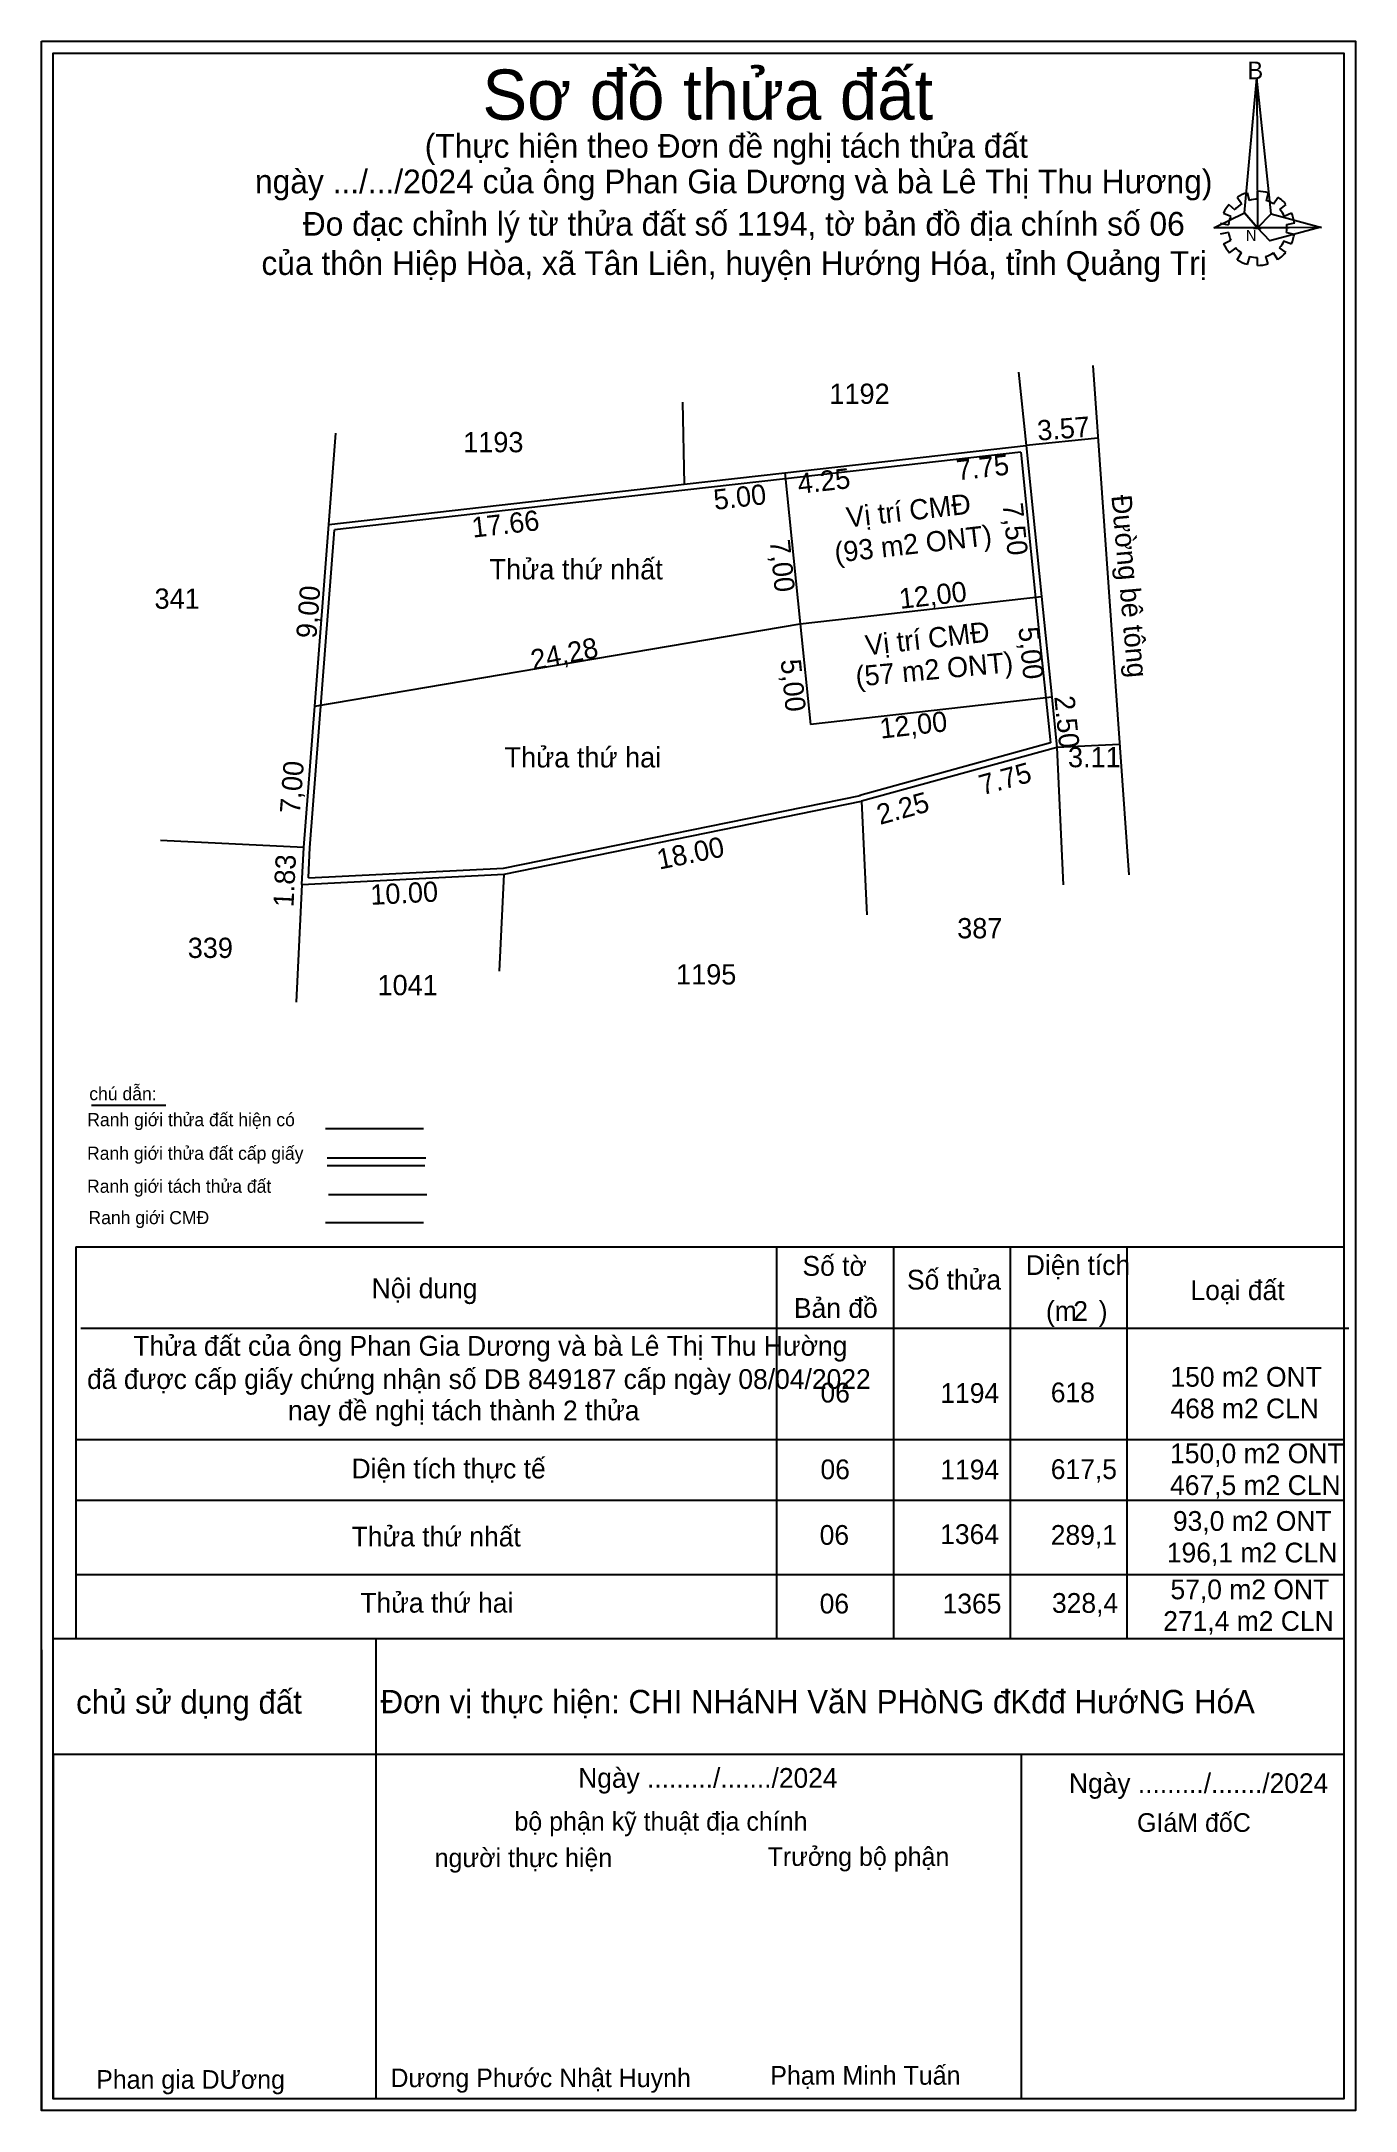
# Model space of a CAD drawing. Extents: x 549263 to 549328, y 1838344 to 1838446.
import ezdxf

# ---------------------------------------------------------------- set-up
doc = ezdxf.new("R2010")
doc.units = 0
for name, color, linetype in [('Level 1', 7, 'Continuous'), ('Level 10', 7, 'Continuous'), ('Level 15', 7, 'Continuous'), ('Level 17', 7, 'Continuous'), ('Level 2', 7, 'Continuous'), ('Level 4', 7, 'Continuous'), ('Level 5', 7, 'Continuous'), ('Level 51', 7, 'Continuous'), ('Level 55', 7, 'Continuous'), ('Level 6', 7, 'Continuous'), ('Level 63', 7, 'Continuous'), ('Level 7', 7, 'Continuous')]:
    doc.layers.add(name, color=color, linetype=linetype)

msp = doc.modelspace()

# ---------------------------------------------------------------- linework, layer by layer
at = {"layer": 'Level 1'}
for p, q in [((549321.77, 1838437.77), (549322.07, 1838437.51)), ((549322.4, 1838437.8), (549322.19, 1838438.12)), ((549322.68, 1838438.35), (549322.78, 1838437.96)), ((549323.18, 1838438.02), (549323.19, 1838438.42)), ((549323.71, 1838438.35), (549323.61, 1838437.95)), ((549323.97, 1838437.8), (549324.19, 1838438.12)), ((549324.58, 1838437.77), (549324.28, 1838437.52)), ((549321.35, 1838436.84), (549321.75, 1838436.77)), ((549321.87, 1838437.17), (549321.51, 1838437.32)), ((549324.5, 1838437.19), (549324.86, 1838437.36)), ((549325.02, 1838436.84), (549324.62, 1838436.77)), ((549321.75, 1838436.38), (549321.35, 1838436.31)), ((549321.51, 1838435.83), (549321.87, 1838436)), ((549322.99, 1838436.6), (549323.37, 1838436.6)), ((549324.87, 1838435.81), (549324.47, 1838435.96)), ((549324.62, 1838436.38), (549325.02, 1838436.31)), ((549325.02, 1838436.46), (549325.02, 1838436.46)), ((549325.02, 1838436.46), (549325.02, 1838436.46)), ((549322.11, 1838435.63), (549321.79, 1838435.38)), ((549322.19, 1838435.04), (549322.39, 1838435.39)), ((549322.8, 1838435.2), (549322.68, 1838434.81)), ((549323.18, 1838434.75), (549323.18, 1838435.14)), ((549323.58, 1838435.2), (549323.7, 1838434.83)), ((549324.19, 1838435.04), (549323.97, 1838435.38)), ((549324.26, 1838435.63), (549324.58, 1838435.39)), ((549264.85, 1838386.28), (549264.85, 1838366.94)), ((549264.85, 1838386.28), (549327.45, 1838386.28)), ((549299.44, 1838386.28), (549299.44, 1838366.94)), ((549305.21, 1838386.28), (549305.21, 1838366.94)), ((549310.97, 1838386.28), (549310.97, 1838366.94)), ((549316.74, 1838386.28), (549316.74, 1838366.94)), ((549265.1, 1838382.26), (549327.7, 1838382.26)), ((549264.85, 1838376.77), (549327.45, 1838376.77)), ((549264.85, 1838373.77), (549327.45, 1838373.77)), ((549264.85, 1838370.09), (549327.45, 1838370.09)), ((549263.15, 1838366.38), (549263.15, 1838343.61)), ((549263.73, 1838366.94), (549327.45, 1838366.94)), ((549267.98, 1838366.94), (549327.45, 1838366.94)), ((549279.66, 1838366.94), (549279.66, 1838344.19)), ((549263.73, 1838361.22), (549327.45, 1838361.22)), ((549263.73, 1838361.22), (549263.73, 1838344.19)), ((549311.52, 1838361.22), (549311.52, 1838344.19))]:
    msp.add_line(p, q, dxfattribs=at)
for points in [[(549323.16, 1838444.01), (549323.18, 1838436.61), (549322.54, 1838437.35)], [(549323.16, 1838444.01), (549323.18, 1838436.61), (549323.86, 1838437.3)], [(549321.03, 1838436.61), (549322.54, 1838437.35), (549323.18, 1838436.61)], [(549326.34, 1838436.64), (549323.18, 1838436.61), (549323.86, 1838437.3)], [(549326.32, 1838436.65), (549323.8, 1838435.98), (549323.18, 1838436.61)]]:
    msp.add_lwpolyline(points, close=True, dxfattribs=at)
for centre, major_axis, start_param, end_param in [((549323.19, 1838436.59), (1.84, 0), 2.439582, 2.724002), ((549323.19, 1838436.59), (1.45, 0), 2.133735, 2.444963), ((549323.19, 1838436.59), (1.84, 0), 1.84956, 2.139009), ((549323.19, 1838436.59), (1.45, 0), 1.569856, 1.856111), ((549323.19, 1838436.59), (1.84, 0), 1.279242, 1.563322), ((549323.19, 1838436.59), (1.45, 0), 1.002709, 1.275562), ((549323.19, 1838436.59), (1.84, 0), 0.710562, 0.996872), ((549323.19, 1838436.59), (1.45, 0), 2.723685, 3.015158), ((549323.19, 1838436.59), (1.45, 0), 0.426784, 0.706465), ((549323.19, 1838436.59), (1.45, 0), 6.135584, 6.416185), ((549323.19, 1838436.59), (1.84, 0), 0.139051, 0.433933), ((549323.19, 1838436.59), (1.84, 0), 3.569886, 3.856919), ((549323.19, 1838436.59), (1.45, 0), 3.2823, 3.561051), ((549323.19, 1838436.59), (1.45, 0), 5.561373, 5.839514), ((549323.19, 1838436.59), (1.84, 0), 5.852303, 6.138396), ((549323.19, 1838436.59), (1.45, 0), 3.860776, 4.132583), ((549323.18, 1838436.58), (1.84, 0), 4.147091, 4.436593), ((549323.19, 1838436.59), (1.45, 0), 4.438547, 4.71314), ((549323.19, 1838436.59), (1.84, 0), 4.71301, 4.997611), ((549323.19, 1838436.59), (1.45, 0), 4.990871, 5.289332), ((549323.19, 1838436.59), (1.84, 0), 5.285614, 5.567987)]:
    msp.add_ellipse(centre, major_axis=major_axis, ratio=0.995001, start_param=start_param, end_param=end_param, dxfattribs=at)
at = {"layer": 'Level 10'}
for p, q in [((549304.07, 1838424.99), (549311.77, 1838425.87)), ((549311.77, 1838425.87), (549312.53, 1838418.41)), ((549294.88, 1838423.95), (549299.85, 1838424.51)), ((549299.85, 1838424.51), (549304.07, 1838424.99)), ((549277.33, 1838421.96), (549294.88, 1838423.95)), ((549276.64, 1838412.99), (549277.33, 1838421.96)), ((549300.6, 1838417.05), (549312.53, 1838418.41)), ((549312.53, 1838418.41), (549313.03, 1838413.43)), ((549276.64, 1838412.99), (549300.6, 1838417.05)), ((549313.03, 1838413.43), (549313.28, 1838410.95)), ((549276.1, 1838406.01), (549276.64, 1838412.99)), ((549313.28, 1838410.95), (549303.64, 1838408.29)), ((549286, 1838404.69), (549303.64, 1838408.29)), ((549276.01, 1838404.18), (549276.1, 1838406.01)), ((549276.01, 1838404.18), (549286, 1838404.69))]:
    msp.add_line(p, q, dxfattribs=at)
at = {"layer": 'Level 15'}
for p, q in [((549311.5, 1838425.54), (549304.1, 1838424.7)), ((549311.5, 1838425.54), (549312.48, 1838415.89)), ((549304.1, 1838424.7), (549299.88, 1838424.22)), ((549294.91, 1838423.65), (549277.61, 1838421.69)), ((549299.88, 1838424.22), (549294.91, 1838423.65)), ((549276.4, 1838405.99), (549277.61, 1838421.69)), ((549312.48, 1838415.89), (549312.73, 1838413.4)), ((549312.73, 1838413.4), (549312.96, 1838411.17)), ((549312.96, 1838411.17), (549303.56, 1838408.58)), ((549285.96, 1838404.99), (549303.58, 1838408.58)), ((549276.33, 1838404.5), (549276.4, 1838406)), ((549276.33, 1838404.5), (549285.96, 1838404.99))]:
    msp.add_line(p, q, dxfattribs=at)
at = {"layer": 'Level 17'}
msp.add_line((549265.62, 1838393.28), (549269.29, 1838393.28), dxfattribs=at)
at = {"layer": 'Level 2'}
for p, q in [((549315.06, 1838429.81), (549316.83, 1838404.66)), ((549311.39, 1838429.48), (549311.76, 1838425.87)), ((549277.33, 1838421.96), (549277.68, 1838426.47)), ((549299.85, 1838424.51), (549300.6, 1838417.05)), ((549313.28, 1838410.95), (549313.6, 1838404.17)), ((549303.64, 1838408.29), (549303.9, 1838402.68)), ((549276.1, 1838406.01), (549269.02, 1838406.36)), ((549276.01, 1838404.18), (549275.73, 1838398.36)), ((549285.77, 1838399.9), (549286, 1838404.69))]:
    msp.add_line(p, q, dxfattribs=at)
at = {"layer": 'Level 5'}
msp.add_lwpolyline([(549263.15, 1838445.83), (549328.03, 1838445.83), (549328.03, 1838343.61), (549263.15, 1838343.61)], close=True, dxfattribs=at)
msp.add_lwpolyline([(549327.45, 1838366.94), (549327.45, 1838344.19), (549263.73, 1838344.19), (549263.73, 1838445.25), (549327.45, 1838445.25), (549327.45, 1838366.94)], dxfattribs=at)
at = {"layer": 'Level 51'}
for p, q in [((549294.8, 1838428), (549294.88, 1838423.95)), ((549313.03, 1838413.43), (549301.11, 1838412.08))]:
    msp.add_line(p, q, dxfattribs=at)
at = {"layer": 'Level 55'}
for p, q in [((549315.31, 1838426.23), (549311.77, 1838425.87)), ((549300.6, 1838417.05), (549301.11, 1838412.08)), ((549316.38, 1838411.09), (549313.28, 1838410.95))]:
    msp.add_line(p, q, dxfattribs=at)
at = {"layer": 'Level 6'}
for p, q in [((549277.17, 1838392.13), (549282.01, 1838392.13)), ((549277.25, 1838390.68), (549282.12, 1838390.68)), ((549277.25, 1838390.29), (549282.07, 1838390.29)), ((549277.17, 1838387.49), (549282.01, 1838387.49))]:
    msp.add_line(p, q, dxfattribs=at)
at = {"layer": 'Level 63'}
msp.add_line((549277.32, 1838388.86), (549282.18, 1838388.86), dxfattribs=at)

# ---------------------------------------------------------------- texts
at = {"layer": 'Level 1'}
for s, height, p in [('Sơ đồ thửa đất', 2.4771, (549284.92, 1838441.96)), ('B', 0.869, (549322.69, 1838443.96)), ('N', 0.543, (549322.61, 1838435.97)), ('chủ sử dụng đất', 1.1531, (549264.86, 1838363.22)), ('Đơn vị thực hiện: CHI NHáNH VăN PHòNG đKđđ HướNG HóA', 1.1531, (549279.89, 1838363.24)), ('bộ phận kỹ thuật địa chính', 0.9224, (549286.5, 1838357.44)), ('GIáM đốC', 0.922, (549317.24, 1838357.38)), ('người thực hiện', 0.9224, (549282.56, 1838355.64)), ('Trưởng bộ phận', 0.9224, (549299, 1838355.7)), ('Dương Phước Nhật Huynh', 0.9208, (549280.38, 1838344.77)), ('Phạm Minh Tuấn', 0.9224, (549299.13, 1838344.89)), ('Phan gia DƯơng', 0.9208, (549265.85, 1838344.69))]:
    msp.add_text(s, height=height, dxfattribs=at).set_placement(p)
at = {"layer": 'Level 2'}
msp.add_text('Đường bê tông', height=1, rotation=275.1737, dxfattribs=at).set_placement((549315.97, 1838423.38))
at = {"layer": 'Level 4'}
for s, rotation, p in [('4.25', 6.4854, (549300.54, 1838423.47)), ('7.75', 6.4854, (549308.38, 1838424.14)), ('5.00', 6.4854, (549296.39, 1838422.68)), ('Vị trí CMĐ', 6.4854, (549302.95, 1838421.81)), ('17.66', 6.4692, (549284.45, 1838421.31)), ('7,50', 275.779, (549310.6, 1838422.98)), ('(93 m2 ONT)', 6.4854, (549302.36, 1838420.07)), ('7,00', 275.779, (549299.1, 1838421.17)), ('9,00', 85.5903, (549276.72, 1838416.31)), ('12,00', 6.4692, (549305.55, 1838417.79)), ('24,28', 11.377, (549287.42, 1838414.76)), ('Vị trí CMĐ', 6.4854, (549303.88, 1838415.49)), ('5,00', 275.779, (549311.38, 1838416.86)), ('5,00', 275.779, (549299.64, 1838415.26)), ('(57 m2 ONT)', 5.3729, (549303.39, 1838413.95)), ('2.50', 275.779, (549313.15, 1838413.46)), ('12,00', 6.4692, (549304.59, 1838411.38)), ('7,00', 85.5903, (549275.91, 1838407.65)), ('7.75', 15.426, (549309.6, 1838408.58)), ('2.25', 15.426, (549304.55, 1838407.12)), ('18.00', 11.5346, (549293.65, 1838404.91)), ('1.83', 87.1844, (549275.59, 1838403.04)), ('10.00', 2.9225, (549279.41, 1838403.17))]:
    msp.add_text(s, height=1, rotation=rotation, dxfattribs=at).set_placement(p)
at = {"layer": 'Level 51'}
for s, p in [('1192', (549302.05, 1838427.92)), ('1193', (549283.97, 1838425.53)), ('341', (549268.73, 1838417.8)), ('3.11', (549313.83, 1838409.97)), ('387', (549308.36, 1838401.52)), ('339', (549270.37, 1838400.55)), ('1195', (549294.48, 1838399.24)), ('1041', (549279.74, 1838398.71))]:
    msp.add_text(s, height=1, dxfattribs=at).set_placement(p)
msp.add_text('3.57', height=1, rotation=4.5909, dxfattribs=at).set_placement((549312.35, 1838426.1))
at = {"layer": 'Level 6'}
for s, height, p in [('Thửa thứ nhất', 1, (549285.27, 1838419.25)), ('Thửa thứ hai', 1, (549286.01, 1838409.96)), ('chú dẫn:', 0.648, (549265.51, 1838393.52)), ('Ranh giới thửa đất hiện có ', 0.6478, (549265.41, 1838392.24)), ('Ranh giới thửa đất cấp giấy', 0.6478, (549265.4, 1838390.58)), ('Ranh giới tách thửa đất', 0.6478, (549265.4, 1838388.95)), ('Ranh giới CMĐ', 0.6478, (549265.47, 1838387.4)), ('Số tờ', 0.976, (549300.72, 1838384.85)), ('Diện tích', 0.976, (549311.75, 1838384.89)), ('Nội dung', 0.976, (549279.45, 1838383.74)), ('Số thửa', 0.976, (549305.88, 1838384.17)), ('Loại đất', 0.976, (549319.88, 1838383.65)), ('Bản đồ', 0.976, (549300.3, 1838382.77)), ('(m   )', 0.976, (549312.74, 1838382.62)), ('2', 0.976, (549314.09, 1838382.62)), ('Thửa đất của ông Phan Gia Dương và bà Lê Thị Thu Hường', 0.9765, (549267.68, 1838380.9)), (' đã được cấp giấy chứng nhận số DB 849187 cấp ngày 08/04/2022', 0.9765, (549265.04, 1838379.26)), ('06', 0.976, (549301.61, 1838378.59)), ('1194', 0.976, (549307.53, 1838378.57)), ('618', 0.976, (549312.98, 1838378.6)), ('150 m2 ONT', 0.976, (549318.89, 1838379.37)), ('nay đề nghị tách thành 2 thửa', 0.9765, (549275.32, 1838377.71)), ('468 m2 CLN', 0.976, (549318.89, 1838377.81)), ('150,0 m2 ONT', 0.9765, (549318.87, 1838375.59)), ('Diện tích thực tế', 0.9765, (549278.46, 1838374.84)), ('06', 0.976, (549301.61, 1838374.8)), ('1194', 0.976, (549307.53, 1838374.79)), ('617,5', 0.976, (549312.98, 1838374.81)), ('467,5 m2 CLN', 0.9765, (549318.87, 1838374.02)), ('Thửa thứ nhất', 0.9765, (549278.46, 1838371.48)), ('06', 0.976, (549301.57, 1838371.56)), ('1364', 0.976, (549307.52, 1838371.6)), ('289,1', 0.976, (549312.98, 1838371.56)), ('93,0 m2 ONT', 0.9765, (549319.01, 1838372.25)), ('196,1 m2 CLN', 0.9765, (549318.71, 1838370.69)), ('Thửa thứ hai', 0.9765, (549278.89, 1838368.21)), ('57,0 m2 ONT', 0.9765, (549318.89, 1838368.87)), ('06', 0.976, (549301.57, 1838368.17)), ('1365', 0.976, (549307.64, 1838368.17)), ('328,4', 0.976, (549313.04, 1838368.2)), ('271,4 m2 CLN', 0.9765, (549318.53, 1838367.31)), ('Ngày ........./......./2024', 0.973, (549289.65, 1838359.56)), ('Ngày ........./......./2024', 0.973, (549313.88, 1838359.3))]:
    msp.add_text(s, height=height, dxfattribs=at).set_placement(p)
at = {"layer": 'Level 7'}
for s, p in [('(Thực hiện theo Đơn đề nghị tách thửa đất', (549282.07, 1838440.08)), ('ngày .../.../2024 của ông Phan Gia Dương và bà Lê Thị Thu Hương)', (549273.69, 1838438.32)), ('Đo đạc chỉnh lý từ thửa đất số 1194, tờ bản đồ địa chính số 06', (549276.05, 1838436.23)), ('của thôn Hiệp Hòa, xã Tân Liên, huyện Hướng Hóa, tỉnh Quảng Trị', (549274.01, 1838434.29))]:
    msp.add_text(s, height=1.1718, dxfattribs=at).set_placement(p)

doc.saveas('drawing.dxf')
